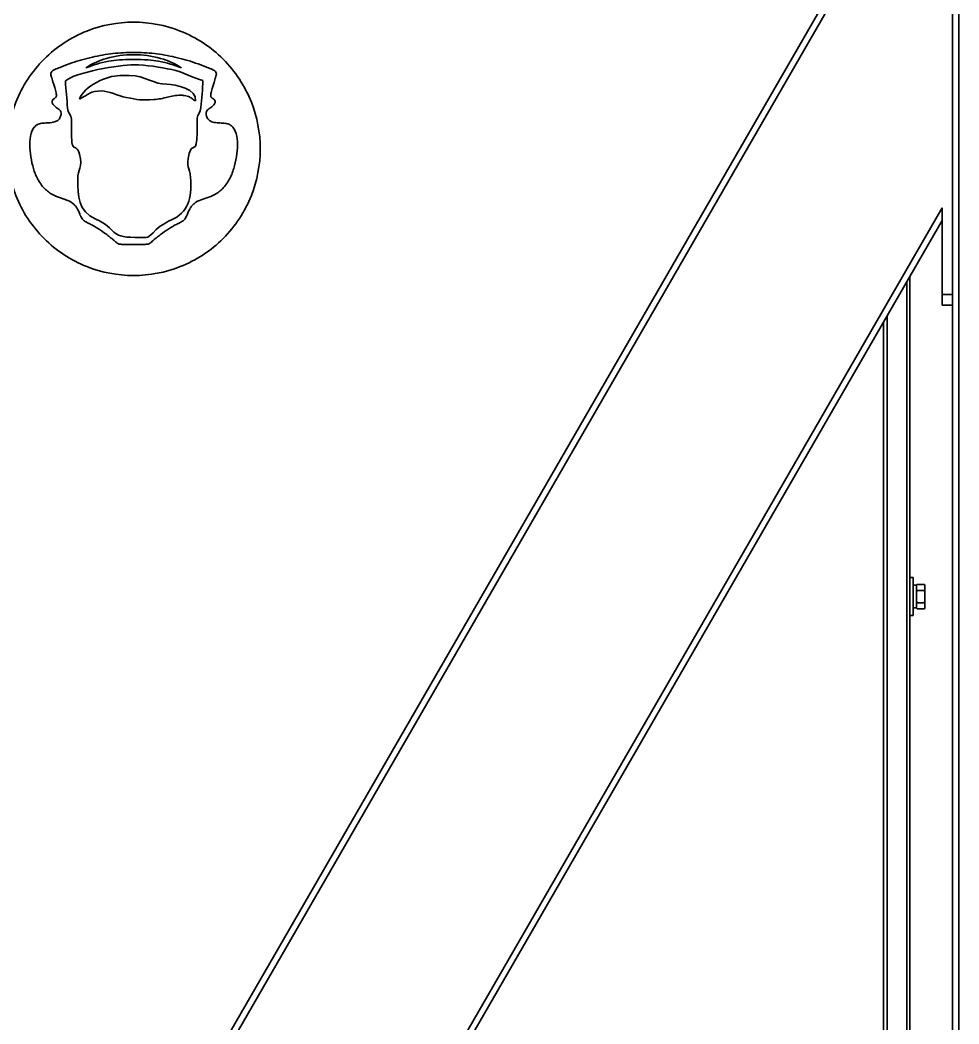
# Model space of a CAD drawing. Header units: millimetres. Extents: x 32496 to 166256, y 3504 to 23939.
# Drawn here: x 50529.9 to 50974.6, y 15494 to 15969.3 of the extents above; entities that cross this region are included whole.
import ezdxf

# ---------------------------------------------------------------- set-up
doc = ezdxf.new("R2010")
doc.units = ezdxf.units.MM
doc.layers.get('0').update_dxf_attribs({"lineweight": 35})

msp = doc.modelspace()

# ---------------------------------------------------------------- linework, layer by layer
at = {"linetype": 'Continuous'}
for p, q in [((50974.64, 17722.349), (50974.64, 15203.349)), ((50971.64, 16114.374), (50971.64, 15834.374)), ((50966.64, 16074.374), (50466.64, 15208.349)), ((50966.64, 16068.374), (50470.104, 15208.349)), ((50581.54, 15943.025), (50577.14, 15943.025)), ((50966.64, 15880.374), (50578.646, 15208.349)), ((50966.64, 15834.374), (50966.64, 15880.374)), ((50966.64, 15874.374), (50582.11, 15208.349)), ((50951.34, 15847.874), (50951.34, 15698.981)), ((50949.94, 15308.349), (50949.94, 15845.449)), ((50971.64, 15839.374), (50966.64, 15839.374)), ((50971.64, 15834.374), (50966.64, 15834.374)), ((50971.64, 15834.374), (50971.64, 15203.349)), ((50940.64, 15829.341), (50940.64, 15308.349)), ((50938.94, 15308.349), (50938.94, 15826.396)), ((50951.34, 15705.349), (50952.94, 15705.349)), ((50952.94, 15687.349), (50952.94, 15705.349)), ((50952.94, 15701.699), (50954.54, 15701.699)), ((50954.54, 15701.822), (50954.84, 15702.122)), ((50954.54, 15690.875), (50954.54, 15701.822)), ((50954.84, 15702.122), (50958.24, 15702.122)), ((50958.54, 15701.822), (50958.24, 15702.122)), ((50958.54, 15690.875), (50958.54, 15701.822)), ((50951.34, 15698.981), (50951.34, 15693.718)), ((50954.84, 15699.235), (50958.24, 15699.235)), ((50951.34, 15693.718), (50951.34, 15448.981)), ((50952.94, 15690.999), (50954.54, 15690.999)), ((50954.54, 15690.875), (50954.84, 15690.575)), ((50954.84, 15693.462), (50958.24, 15693.462)), ((50954.84, 15690.575), (50958.24, 15690.575)), ((50958.54, 15690.875), (50958.24, 15690.575)), ((50951.34, 15687.349), (50952.94, 15687.349))]:
    msp.add_line(p, q, dxfattribs=at)
for centre, radius, start, end in [((50955.782, 15699.548), 3.555, 39.13645, 39.50132), ((50957.298, 15693.15), 3.556, 219.13644, 219.50078)]:
    msp.add_arc(centre, radius, start, end, dxfattribs=at)
for points, knots in [([(50643.64, 15908.349), (50643.64, 15915.887), (50640.646, 15931.593), (50627.263, 15951.971), (50606.885, 15965.354), (50583.64, 15969.786), (50560.396, 15965.355), (50540.017, 15951.972), (50526.635, 15931.595), (50523.64, 15915.89), (50523.64, 15908.352)], [0, 0, 0, 0, 0.1199934, 0.2500019, 0.3800171, 0.5000177, 0.6200103, 0.750015, 0.8800253, 1, 1, 1, 1]), ([(50549.09, 15923.756), (50549.169, 15924.042), (50549.278, 15924.558), (50549.333, 15925.446), (50549.086, 15926.35), (50548.323, 15927.068), (50547.394, 15927.641), (50546.666, 15928.163), (50546.143, 15928.678), (50545.717, 15929.14), (50545.292, 15929.706), (50545.01, 15930.338), (50544.963, 15931.047), (50545.432, 15931.739), (50546.112, 15932.19), (50546.72, 15932.594), (50546.97, 15932.91), (50547.085, 15933.268), (50547.073, 15933.986), (50546.917, 15934.93), (50546.341, 15937.355), (50545.379, 15940.14), (50544.702, 15942.444), (50544.516, 15943.138), (50544.444, 15943.532), (50544.408, 15944.001), (50544.576, 15944.685), (50545.176, 15945.369), (50545.88, 15945.69), (50547.436, 15946.366), (50550.202, 15947.511), (50555.885, 15949.626), (50563.984, 15951.947), (50573.728, 15953.639), (50583.759, 15954.223), (50593.497, 15953.641), (50603.349, 15951.938), (50611.422, 15949.615), (50617.111, 15947.5), (50619.88, 15946.347), (50621.306, 15945.734), (50621.755, 15945.526), (50621.855, 15945.47)], [0, 0, 0, 0, 0.0081759, 0.0145446, 0.0244614, 0.0334992, 0.0433282, 0.0544139, 0.058301, 0.0634424, 0.071678, 0.0777394, 0.0824445, 0.0908813, 0.099747, 0.1069242, 0.1084886, 0.1108443, 0.1176024, 0.1272742, 0.1389925, 0.1893767, 0.2007673, 0.2087672, 0.2099052, 0.2122482, 0.2222118, 0.2296002, 0.2373872, 0.2503094, 0.2759624, 0.3265422, 0.425367, 0.5217893, 0.6158495, 0.7118768, 0.807904, 0.9068378, 0.9574743, 0.9831509, 0.9960883, 1, 1, 1, 1]), ([(50583.64, 15952.83), (50579.229, 15953.044), (50571.552, 15951.884), (50563.894, 15948.7), (50561.015, 15946.669)], [0, 0, 0, 0, 0.5469456, 1, 1, 1, 1]), ([(50606.264, 15946.669), (50603.386, 15948.7), (50595.728, 15951.884), (50588.05, 15953.044), (50583.64, 15952.83)], [0, 0, 0, 0, 0.4530544, 1, 1, 1, 1]), ([(50561.015, 15946.669), (50564.718, 15948.064), (50569.567, 15949.73), (50578.473, 15950.744), (50583.64, 15950.658)], [0, 0, 0, 0, 0.5923883, 1, 1, 1, 1]), ([(50583.64, 15950.658), (50588.807, 15950.744), (50597.712, 15949.73), (50602.562, 15948.064), (50606.264, 15946.669)], [0, 0, 0, 0, 0.4076117, 1, 1, 1, 1]), ([(50621.855, 15945.47), (50621.955, 15945.416), (50622.233, 15945.236), (50622.725, 15944.651), (50622.884, 15943.969), (50622.836, 15943.451), (50622.721, 15942.944), (50622.498, 15942.116), (50621.792, 15939.811), (50620.821, 15936.943), (50620.309, 15934.614), (50620.198, 15933.754), (50620.22, 15933.096), (50620.386, 15932.811), (50620.649, 15932.531), (50621.261, 15932.133), (50621.946, 15931.657), (50622.351, 15930.933), (50622.238, 15930.21), (50621.907, 15929.564), (50621.443, 15928.988), (50621.017, 15928.544), (50620.507, 15928.07), (50619.811, 15927.587), (50618.899, 15927.018), (50618.164, 15926.285), (50617.948, 15925.365), (50618.008, 15924.632), (50618.108, 15924.093), (50618.637, 15921.956), (50621.008, 15920.825), (50624.521, 15920.611), (50627.025, 15920.507), (50628.79, 15920.134), (50629.646, 15919.586), (50630.127, 15919.215), (50630.982, 15918.341), (50632.346, 15915.922), (50633.019, 15911.459), (50632.678, 15905.943), (50631.756, 15901.265), (50630.756, 15897.916), (50630.057, 15896.042), (50629.301, 15894.481), (50628.314, 15892.693), (50626.428, 15889.943), (50623.339, 15887.144), (50619.975, 15885.677), (50617.439, 15884.864), (50615.081, 15884.1), (50612.927, 15883.087), (50611.332, 15881.517), (50610.27, 15880.087), (50609.504, 15878.423), (50608.776, 15876.344), (50607.576, 15874.461), (50606.05, 15873.523), (50604.913, 15873.045), (50604.238, 15872.727), (50603.041, 15872.118), (50600.643, 15870.727), (50597.998, 15868.937), (50595.544, 15867.131), (50594.049, 15865.944), (50592.946, 15864.987), (50592.148, 15864.266), (50591.261, 15863.534), (50590.348, 15863.196), (50589.044, 15863.093), (50586.892, 15863.052), (50585.038, 15863.065), (50583.64, 15863.031)], [0, 0, 0, 0, 0.0031586, 0.0091977, 0.0172335, 0.0191196, 0.0213026, 0.029371, 0.0390525, 0.0787158, 0.0877379, 0.094978, 0.0997755, 0.1011797, 0.1025175, 0.1085398, 0.1156939, 0.1225901, 0.1265639, 0.1317697, 0.1388409, 0.1431573, 0.1455345, 0.1543897, 0.1622591, 0.1695535, 0.1776833, 0.1829652, 0.1860725, 0.1900256, 0.231557, 0.253449, 0.2749027, 0.2931923, 0.2955458, 0.2996587, 0.3079813, 0.3254706, 0.3667589, 0.4145399, 0.4621851, 0.4837333, 0.5022519, 0.5121965, 0.5270933, 0.5532909, 0.5956759, 0.630919, 0.6468657, 0.6621366, 0.6929497, 0.7064227, 0.7172767, 0.736618, 0.7536616, 0.7709603, 0.7923505, 0.7971392, 0.8015926, 0.8108713, 0.8304939, 0.8704234, 0.8903144, 0.906171, 0.9178858, 0.9265056, 0.9330794, 0.9457785, 0.9538375, 0.965016, 1, 1, 1, 1]), ([(50612.96, 15931.091), (50612.608, 15931.15), (50612.039, 15931.539), (50611.015, 15932.509), (50609.525, 15933.281), (50607.698, 15933.661), (50605.951, 15933.769), (50604.162, 15933.68), (50602.128, 15933.391), (50599.68, 15932.804), (50596.666, 15932.052), (50594.402, 15931.73), (50593.16, 15931.668)], [0, 0, 0, 0, 0.1365378, 0.2730755, 0.4096133, 0.4778822, 0.546151, 0.6028822, 0.6596133, 0.7730755, 0.8865378, 1, 1, 1, 1]), ([(50583.64, 15863.031), (50582.242, 15863.065), (50580.388, 15863.053), (50578.236, 15863.093), (50576.932, 15863.197), (50576.019, 15863.534), (50575.133, 15864.266), (50574.335, 15864.987), (50573.233, 15865.943), (50571.739, 15867.131), (50569.285, 15868.937), (50566.64, 15870.727), (50564.243, 15872.118), (50563.046, 15872.727), (50562.372, 15873.046), (50561.235, 15873.524), (50559.709, 15874.46), (50558.507, 15876.343), (50557.779, 15878.42), (50557.015, 15880.084), (50555.955, 15881.513), (50554.363, 15883.084), (50552.212, 15884.1), (50549.854, 15884.865), (50547.317, 15885.678), (50543.952, 15887.143), (50540.861, 15889.939), (50538.974, 15892.689), (50537.986, 15894.478), (50537.229, 15896.04), (50536.529, 15897.916), (50535.529, 15901.267), (50534.607, 15905.947), (50534.265, 15911.464), (50534.941, 15915.935), (50536.312, 15918.361), (50537.179, 15919.238), (50537.662, 15919.607), (50538.526, 15920.15), (50540.313, 15920.518), (50542.812, 15920.614), (50546.439, 15920.86), (50548.587, 15921.937), (50549.09, 15923.756)], [0, 0, 0, 0, 0.0430302, 0.0567818, 0.0666958, 0.0823154, 0.0904002, 0.1009961, 0.1154018, 0.1349, 0.1593931, 0.208526, 0.2326747, 0.244095, 0.2495788, 0.2554593, 0.2818395, 0.3031654, 0.3241714, 0.3480063, 0.3613742, 0.3779519, 0.4159292, 0.4347621, 0.4544304, 0.4978923, 0.5501559, 0.5824568, 0.6008229, 0.6131423, 0.6359804, 0.6625614, 0.7213324, 0.7802714, 0.8311957, 0.8529315, 0.8632749, 0.8683882, 0.8711534, 0.8939687, 0.9208302, 0.9476916, 1, 1, 1, 1]), ([(50523.64, 15908.352), (50523.639, 15900.813), (50526.633, 15885.106), (50540.016, 15864.726), (50560.395, 15851.343), (50583.639, 15846.912), (50606.884, 15851.343), (50627.262, 15864.725), (50640.645, 15885.104), (50643.64, 15900.81), (50643.64, 15908.349)], [0, 0, 0, 0, 0.1200087, 0.2500101, 0.3800172, 0.5000091, 0.6199962, 0.7499986, 0.8800066, 1, 1, 1, 1]), ([(50954.54, 15701.792), (50954.563, 15701.82), (50954.658, 15701.934), (50954.76, 15702.043), (50954.84, 15702.122)], [0, 0, 0, 0, 0.2445585, 1, 1, 1, 1]), ([(50954.84, 15699.235), (50954.813, 15699.262), (50954.709, 15699.368), (50954.61, 15699.479), (50954.54, 15699.565)], [0, 0, 0, 0, 0.2553524, 1, 1, 1, 1]), ([(50958.525, 15701.81), (50958.503, 15701.836), (50958.412, 15701.944), (50958.315, 15702.047), (50958.24, 15702.122)], [0, 0, 0, 0, 0.2448781, 1, 1, 1, 1]), ([(50958.24, 15699.235), (50958.267, 15699.262), (50958.371, 15699.368), (50958.47, 15699.479), (50958.54, 15699.565)], [0, 0, 0, 0, 0.2553532, 1, 1, 1, 1]), ([(50954.54, 15693.132), (50954.563, 15693.16), (50954.658, 15693.274), (50954.76, 15693.382), (50954.84, 15693.462)], [0, 0, 0, 0, 0.2445585, 1, 1, 1, 1]), ([(50954.84, 15690.575), (50954.814, 15690.601), (50954.716, 15690.701), (50954.621, 15690.806), (50954.554, 15690.888)], [0, 0, 0, 0, 0.2550408, 1, 1, 1, 1]), ([(50958.54, 15693.132), (50958.517, 15693.16), (50958.421, 15693.274), (50958.319, 15693.382), (50958.24, 15693.462)], [0, 0, 0, 0, 0.2445585, 1, 1, 1, 1]), ([(50958.24, 15690.575), (50958.267, 15690.602), (50958.371, 15690.708), (50958.47, 15690.819), (50958.54, 15690.905)], [0, 0, 0, 0, 0.2553532, 1, 1, 1, 1])]:
    msp.add_open_spline(points, degree=3, knots=knots, dxfattribs=at)
for points in [[(50583.62, 15948.185), (50577.463, 15948.185), (50555.549, 15944.53), (50551.33, 15940.487)], [(50601.69, 15945.867), (50596.263, 15946.924), (50589.802, 15948.186), (50583.62, 15948.185)], [(50558.03, 15931.93), (50560.224, 15938.056), (50570.877, 15943.024), (50577.14, 15943.025)], [(50581.54, 15943.025), (50589.504, 15943.025), (50593.143, 15938.854), (50599.36, 15938.895)], [(50616.41, 15940.703), (50612.195, 15941.617), (50607.186, 15944.796), (50601.69, 15945.867)], [(50551.33, 15940.487), (50551.619, 15936.154), (50552.098, 15931.956), (50552.36, 15927.56)], [(50599.36, 15938.895), (50603.312, 15938.921), (50614.151, 15936.56), (50612.96, 15931.091)], [(50615.5, 15927.934), (50615.88, 15932.153), (50616.483, 15936.49), (50616.41, 15940.703)], [(50568.62, 15935.805), (50562.826, 15935.762), (50562.613, 15934.2), (50558.03, 15931.93)], [(50580.17, 15932.634), (50576.627, 15933.312), (50571.332, 15935.825), (50568.62, 15935.805)], [(50593.16, 15931.668), (50587.231, 15931.368), (50585.899, 15931.539), (50580.17, 15932.634)], [(50613.77, 15922.953), (50613.999, 15924.801), (50615.27, 15925.386), (50615.5, 15927.934)], [(50552.36, 15927.56), (50552.515, 15924.95), (50554.048, 15924.843), (50554.23, 15922.463)], [(50613.81, 15915.948), (50613.828, 15917.804), (50613.577, 15921.398), (50613.77, 15922.953)], [(50554.23, 15922.463), (50554.37, 15920.626), (50554.139, 15917.768), (50554.18, 15915.708)], [(50554.18, 15915.708), (50554.394, 15904.905), (50556.194, 15912.197), (50557.98, 15905.822)], [(50609.99, 15906.085), (50611.315, 15911.642), (50613.708, 15905.385), (50613.81, 15915.948)], [(50557.98, 15905.822), (50559.784, 15899.38), (50557.165, 15898.675), (50557.21, 15894.041)], [(50610.64, 15894.7), (50610.074, 15900.288), (50608.33, 15899.123), (50609.99, 15906.085)], [(50602.8, 15875.336), (50610.185, 15878.97), (50611.396, 15887.225), (50610.64, 15894.7)], [(50557.21, 15894.041), (50557.288, 15885.911), (50557.241, 15878.944), (50565.71, 15875.094)], [(50565.71, 15875.094), (50576.308, 15870.277), (50571.685, 15866.483), (50584.38, 15866.411)], [(50594.36, 15870.094), (50596.825, 15872.406), (50599.8, 15873.861), (50602.8, 15875.336)], [(50584.38, 15866.411), (50591.788, 15866.369), (50589.62, 15865.65), (50594.36, 15870.094)], [(50954.54, 15698.576), (50954.631, 15698.799), (50954.732, 15699.019), (50954.84, 15699.235)], [(50958.54, 15698.576), (50958.449, 15698.799), (50958.348, 15699.019), (50958.24, 15699.235)], [(50954.84, 15693.462), (50954.732, 15693.678), (50954.631, 15693.898), (50954.54, 15694.122)], [(50958.24, 15693.462), (50958.348, 15693.678), (50958.449, 15693.898), (50958.54, 15694.122)]]:
    msp.add_open_spline(points, degree=3, dxfattribs=at)

doc.saveas('drawing.dxf')
